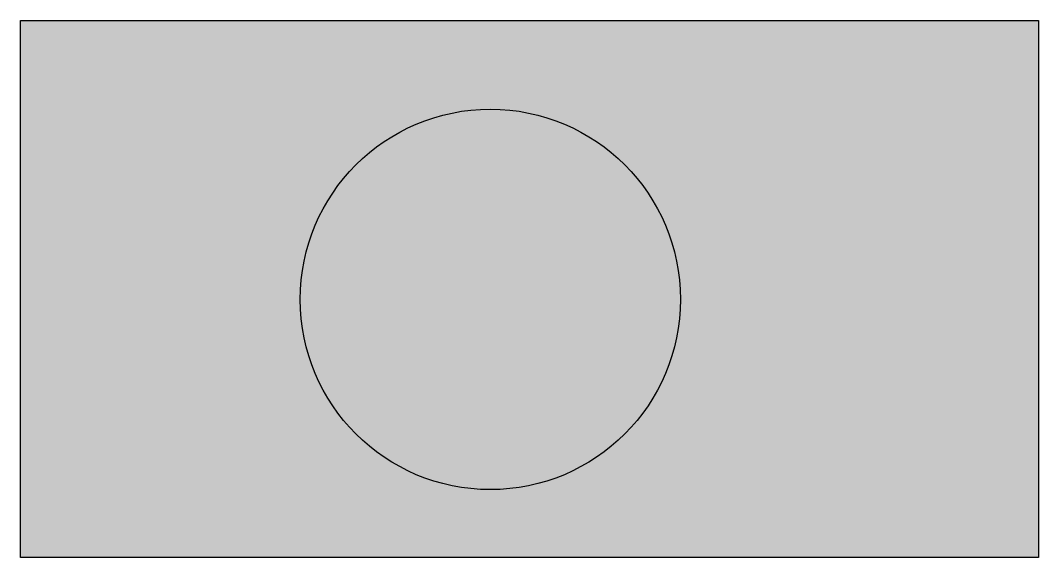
# Model space of a CAD drawing. Header units: inches. Extents: x 2.4 to 17.8, y 5.1 to 13.3.
import ezdxf

# ---------------------------------------------------------------- set-up
doc = ezdxf.new("R2010")
doc.units = ezdxf.units.IN
doc.header["$MEASUREMENT"] = 0

msp = doc.modelspace()

# ---------------------------------------------------------------- hatches: boundary and pattern name
at = {"true_color": 0x136734}
h = msp.add_hatch(color=116, dxfattribs=at)
h.dxf.hatch_style = 1
h.paths.add_polyline_path([(17.793, 13.268), (2.353, 13.268), (2.353, 5.126), (17.793, 5.126)])
at = {"true_color": 0xed1f24}
h = msp.add_hatch(color=240, dxfattribs=at)
h.dxf.hatch_style = 1
h.paths.add_polyline_path([(6.596, 9.04, 1), (12.362, 9.04, 1)])

# ---------------------------------------------------------------- linework, layer by layer
msp.add_lwpolyline([(2.353, 13.268), (17.793, 13.268), (17.793, 5.126), (2.353, 5.126)], close=True)
msp.add_circle((9.479, 9.04), 2.883)

doc.saveas('drawing.dxf')
